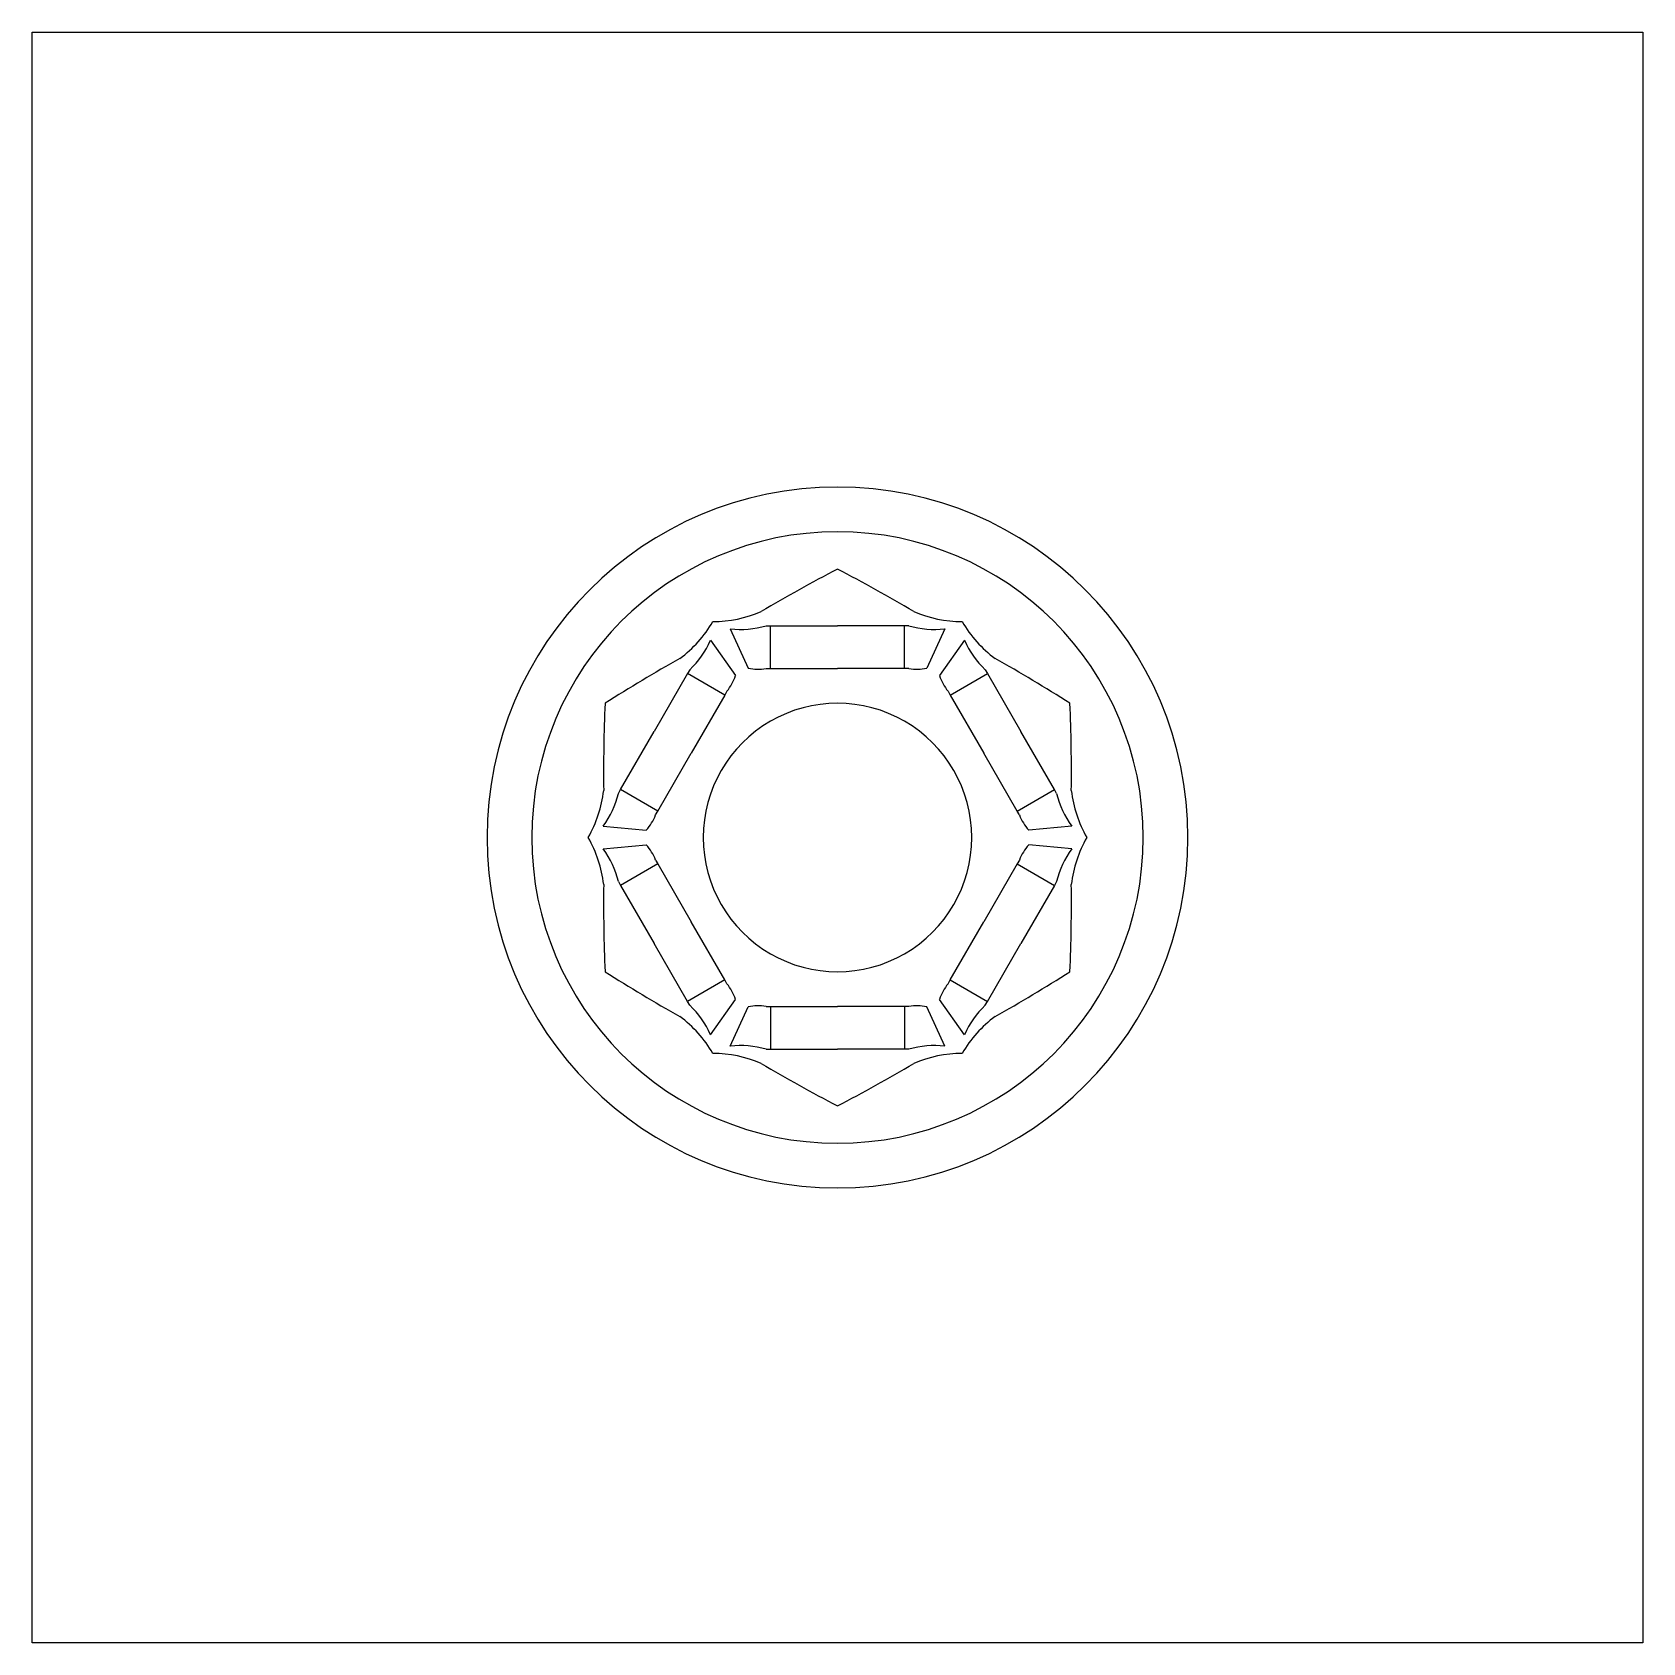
# Model space of a CAD drawing. Extents: x -54 to 54, y -54 to 54.
import ezdxf

# ---------------------------------------------------------------- set-up
doc = ezdxf.new("R2010")
doc.units = 0
doc.layers.add('default', color=7, linetype='CONTINUOUS')

msp = doc.modelspace()

# ---------------------------------------------------------------- linework, layer by layer
at = {"layer": 'default'}
for p, q in [((-54, -54), (-54, 54)), ((-54, 54), (54, 54)), ((54, 54), (54, -54)), ((-4.789668, 14.204553), (-4.487991, 14.204553)), ((-4.487991, 14.204553), (0, 14.204553)), ((-4.487991, 11.322025), (-4.487991, 14.204553)), ((4.487991, 14.204553), (0, 14.204553)), ((4.789668, 14.204553), (4.487991, 14.204553)), ((4.487991, 11.322025), (4.487991, 14.204553)), ((-8.519935, 13.223758), (-6.847788, 10.860716)), ((-7.192143, 13.990359), (-5.981762, 11.360716)), ((7.192143, 13.990359), (5.981762, 11.360716)), ((8.519935, 13.223758), (6.847788, 10.860716)), ((-10.057509, 10.988991), (-12.301504, 7.102277)), ((-9.90667, 11.250251), (-10.057509, 10.988991)), ((-7.561166, 9.547727), (-10.057509, 10.988991)), ((-4.789668, 11.322025), (-4.487991, 11.322025)), ((-4.487991, 11.322025), (0, 11.322025)), ((4.487991, 11.322025), (0, 11.322025)), ((4.789668, 11.322025), (4.487991, 11.322025)), ((7.561166, 9.547727), (10.057509, 10.988991)), ((9.90667, 11.250251), (10.057509, 10.988991)), ((10.057509, 10.988991), (12.301504, 7.102277)), ((-7.410328, 9.808987), (-7.561166, 9.547727)), ((7.410328, 9.808987), (7.561166, 9.547727)), ((-7.561166, 9.547727), (-9.805162, 5.661013)), ((7.561166, 9.547727), (9.805162, 5.661013)), ((-14.5455, 3.215563), (-12.301504, 7.102277)), ((14.5455, 3.215563), (12.301504, 7.102277)), ((-12.049157, 1.774299), (-9.805162, 5.661013)), ((12.049157, 1.774299), (9.805162, 5.661013)), ((-14.696338, 2.954303), (-14.5455, 3.215563)), ((-12.049157, 1.774299), (-14.5455, 3.215563)), ((12.049157, 1.774299), (14.5455, 3.215563)), ((14.696338, 2.954303), (14.5455, 3.215563)), ((-12.199996, 1.513039), (-12.049157, 1.774299)), ((12.199996, 1.513039), (12.049157, 1.774299)), ((-15.712078, 0.766601), (-12.82955, 0.5)), ((15.712078, 0.766601), (12.82955, 0.5)), ((-15.712078, -0.766601), (-12.82955, -0.5)), ((15.712078, -0.766601), (12.82955, -0.5)), ((-12.049157, -1.774299), (-14.5455, -3.215563)), ((-12.199996, -1.513039), (-12.049157, -1.774299)), ((-12.049157, -1.774299), (-9.805162, -5.661013)), ((12.049157, -1.774299), (9.805162, -5.661013)), ((12.199996, -1.513039), (12.049157, -1.774299)), ((12.049157, -1.774299), (14.5455, -3.215563)), ((-14.696338, -2.954303), (-14.5455, -3.215563)), ((-14.5455, -3.215563), (-12.301504, -7.102277)), ((14.5455, -3.215563), (12.301504, -7.102277)), ((14.696338, -2.954303), (14.5455, -3.215563)), ((-7.561166, -9.547727), (-9.805162, -5.661013)), ((7.561166, -9.547727), (9.805162, -5.661013)), ((-10.057509, -10.988991), (-12.301504, -7.102277)), ((10.057509, -10.988991), (12.301504, -7.102277)), ((-7.561166, -9.547727), (-10.057509, -10.988991)), ((-7.410328, -9.808987), (-7.561166, -9.547727)), ((7.410328, -9.808987), (7.561166, -9.547727)), ((7.561166, -9.547727), (10.057509, -10.988991)), ((-9.90667, -11.250251), (-10.057509, -10.988991)), ((-8.519935, -13.223758), (-6.847788, -10.860716)), ((-7.192143, -13.990359), (-5.981762, -11.360716)), ((-4.789668, -11.322025), (-4.487991, -11.322025)), ((-4.487991, -11.322025), (0, -11.322025)), ((-4.487991, -11.322025), (-4.487991, -14.204553)), ((4.487991, -11.322025), (0, -11.322025)), ((4.789668, -11.322025), (4.487991, -11.322025)), ((4.487991, -11.322025), (4.487991, -14.204553)), ((7.192143, -13.990359), (5.981762, -11.360716)), ((8.519935, -13.223758), (6.847788, -10.860716)), ((9.90667, -11.250251), (10.057509, -10.988991)), ((-4.789668, -14.204553), (-4.487991, -14.204553)), ((-4.487991, -14.204553), (0, -14.204553)), ((4.487991, -14.204553), (0, -14.204553)), ((4.789668, -14.204553), (4.487991, -14.204553)), ((54, -54), (-54, -54))]:
    msp.add_line(p, q, dxfattribs=at)
for centre, radius, start, end in [((0, 0), 23.5, 0, 180), ((0, 0), 20.5, 0, 180), ((47.89168, -73.926553), 103.653771, 117.518507, 120.752193), ((-47.89168, -73.926553), 103.653771, 59.247807, 62.481493), ((-8.427071, 22.914608), 8.441823, 270.482113, 293.143143), ((8.427071, 22.914608), 8.441823, 246.856857, 269.517887), ((-15.631097, 18.755362), 8.441823, 306.856857, 329.517887), ((-6.525392, 20.092444), 6.138403, 263.764258, 286.425288), ((6.525392, 20.092444), 6.138403, 253.574712, 276.235742), ((15.631097, 18.755362), 8.441823, 210.482113, 233.143143), ((-14.13787, 15.697377), 6.138403, 313.574712, 336.235742), ((14.13787, 15.697377), 6.138403, 203.764258, 226.425288), ((40.076433, -78.438688), 103.653771, 119.247807, 122.481493), ((-40.076433, -78.438688), 103.653771, 57.518507, 60.752193), ((-9.753478, 11.738579), 3.035404, 320.528427, 343.189457), ((-5.289169, 14.316049), 3.035404, 256.810543, 279.471573), ((5.289169, 14.316049), 3.035404, 260.528427, 283.189457), ((9.753478, 11.738579), 3.035404, 196.810543, 219.471573), ((87.968113, 4.512135), 103.653771, 177.518507, 180.752193), ((0, 0), 9, 60, 120), ((-87.968113, 4.512135), 103.653771, 359.247807, 2.481493), ((0, 0), 9, 120, 180), ((0, 0), 9, 0, 60), ((-24.058168, 4.159246), 8.441823, 330.482113, 353.143143), ((-20.663263, 4.395066), 6.138403, 323.764258, 346.425288), ((20.663263, 4.395066), 6.138403, 193.574712, 216.235742), ((24.058168, 4.159246), 8.441823, 186.856857, 209.517887), ((-15.042647, 2.57747), 3.035404, 316.810543, 339.471573), ((15.042647, 2.57747), 3.035404, 200.528427, 223.189457), ((0, 0), 23.5, 180, 0), ((0, 0), 20.5, 180, 0), ((-24.058168, -4.159246), 8.441823, 6.856857, 29.517887), ((0, 0), 9, 180, 240), ((0, 0), 9, 300, 0), ((24.058168, -4.159246), 8.441823, 150.482113, 173.143143), ((-20.663263, -4.395066), 6.138403, 13.574712, 36.235742), ((-15.042647, -2.57747), 3.035404, 20.528427, 43.189457), ((15.042647, -2.57747), 3.035404, 136.810543, 159.471573), ((20.663263, -4.395066), 6.138403, 143.764258, 166.425288), ((87.968113, -4.512135), 103.653771, 179.247807, 182.481493), ((-87.968113, -4.512135), 103.653771, 357.518507, 0.752193), ((0, 0), 9, 240, 300), ((40.076433, 78.438688), 103.653771, 237.518507, 240.752193), ((-40.076433, 78.438688), 103.653771, 299.247807, 302.481493), ((-9.753478, -11.738579), 3.035404, 16.810543, 39.471573), ((9.753478, -11.738579), 3.035404, 140.528427, 163.189457), ((-14.13787, -15.697377), 6.138403, 23.764258, 46.425288), ((-5.289169, -14.316049), 3.035404, 80.528427, 103.189457), ((5.289169, -14.316049), 3.035404, 76.810543, 99.471573), ((14.13787, -15.697377), 6.138403, 133.574712, 156.235742), ((-15.631097, -18.755362), 8.441823, 30.482113, 53.143143), ((15.631097, -18.755362), 8.441823, 126.856857, 149.517887), ((-6.525392, -20.092444), 6.138403, 73.574712, 96.235742), ((6.525392, -20.092444), 6.138403, 83.764258, 106.425288), ((-8.427071, -22.914608), 8.441823, 66.856857, 89.517887), ((8.427071, -22.914608), 8.441823, 90.482113, 113.143143), ((47.89168, 73.926553), 103.653771, 239.247807, 242.481493), ((-47.89168, 73.926553), 103.653771, 297.518507, 300.752193)]:
    msp.add_arc(centre, radius, start, end, dxfattribs=at)

doc.saveas('drawing.dxf')
